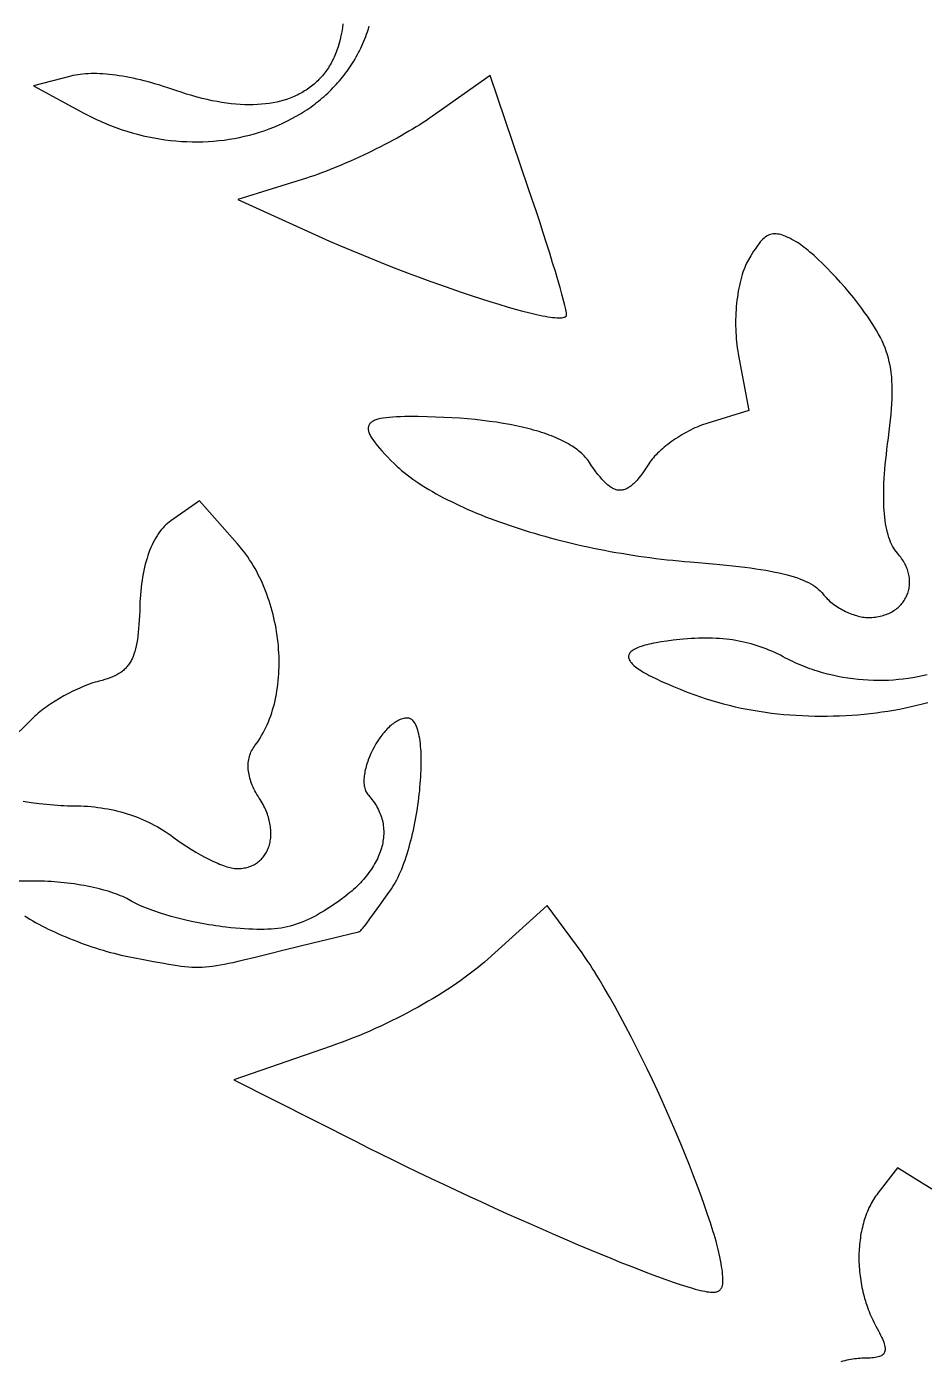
# Model space of a CAD drawing. Extents: x -500 to 500, y -999 to 1001.
# Drawn here: x 82.9 to 276.7, y -669.9 to -382.3 of the extents above; entities that cross this region are included whole.
import ezdxf

# ---------------------------------------------------------------- set-up
doc = ezdxf.new("R2010")
doc.units = 0
doc.layers.add('LAYER_1', color=18, linetype='CONTINUOUS')

msp = doc.modelspace()

# ---------------------------------------------------------------- linework, layer by layer
at = {"layer": 'LAYER_1'}
for points in [[(151.09, -381.65), (150.98, -382.53), (150.84, -383.39), (150.68, -384.23), (150.5, -385.05), (150.29, -385.84), (150.06, -386.62), (149.8, -387.37), (149.66, -387.74), (149.52, -388.1), (149.37, -388.46), (149.21, -388.81), (149.05, -389.15), (148.88, -389.49), (148.71, -389.83), (148.53, -390.16), (148.35, -390.48), (148.15, -390.8), (147.96, -391.11), (147.76, -391.42), (147.55, -391.72), (147.33, -392.01), (147.11, -392.3), (146.89, -392.58), (146.66, -392.86), (146.42, -393.13), (146.18, -393.4), (145.93, -393.66), (145.68, -393.91), (145.42, -394.16), (145.16, -394.41), (144.89, -394.64), (144.62, -394.87), (144.33, -395.1), (144.05, -395.32), (143.76, -395.53), (143.46, -395.74), (143.16, -395.94), (142.85, -396.13), (142.54, -396.32), (142.22, -396.51), (141.9, -396.68), (141.57, -396.85), (141.24, -397.02), (140.9, -397.18), (140.56, -397.33), (140.21, -397.48), (139.86, -397.62), (139.5, -397.75), (139.14, -397.88), (138.4, -398.12), (137.63, -398.33), (136.85, -398.52), (136.05, -398.68), (135.23, -398.82), (134.39, -398.93), (133.53, -399.01), (132.66, -399.07), (131.76, -399.11), (130.85, -399.12), (129.92, -399.1), (128.97, -399.05), (128, -398.98), (127.01, -398.88), (126.01, -398.76), (124.99, -398.61), (123.95, -398.43), (122.9, -398.23), (121.83, -397.99), (120.74, -397.74), (119.64, -397.45), (118.52, -397.13), (117.38, -396.79), (116.23, -396.42), (115.07, -396.02), (114.18, -395.72), (113.31, -395.43), (112.44, -395.15), (111.59, -394.88), (110.74, -394.63), (109.91, -394.39), (109.08, -394.17), (108.26, -393.95), (107.46, -393.75), (106.66, -393.57), (105.88, -393.4), (105.11, -393.24), (104.34, -393.09), (103.6, -392.96), (102.86, -392.84), (102.13, -392.74), (101.42, -392.65), (100.72, -392.57), (100.03, -392.51), (99.36, -392.46), (98.7, -392.42), (98.05, -392.4), (97.42, -392.39), (96.8, -392.39), (96.19, -392.41), (95.6, -392.44), (95.03, -392.49), (94.47, -392.55), (93.93, -392.63), (93.4, -392.72), (92.88, -392.82), (92.39, -392.94), (84.34, -394.99), (95.22, -400.88), (95.79, -401.19), (96.36, -401.48), (96.93, -401.77), (97.5, -402.05), (98.08, -402.32), (98.65, -402.58), (99.23, -402.84), (99.81, -403.09), (100.39, -403.33), (100.97, -403.56), (101.55, -403.79), (102.13, -404), (103.3, -404.42), (104.48, -404.8), (105.65, -405.15), (106.83, -405.47), (108.01, -405.77), (109.19, -406.03), (110.37, -406.26), (111.55, -406.47), (112.73, -406.64), (113.91, -406.79), (115.09, -406.9), (116.26, -406.99), (117.43, -407.05), (118.59, -407.09), (119.75, -407.09), (120.91, -407.07), (122.06, -407.02), (123.2, -406.94), (124.34, -406.83), (125.47, -406.7), (126.58, -406.54), (127.7, -406.36), (128.8, -406.14), (129.89, -405.9), (130.97, -405.64), (132.03, -405.35), (133.09, -405.03), (134.13, -404.69), (135.16, -404.32), (136.18, -403.93), (137.18, -403.51), (138.17, -403.06), (139.14, -402.6), (140.09, -402.1), (141.02, -401.59), (141.94, -401.04), (142.4, -400.76), (142.84, -400.48), (143.29, -400.19), (143.72, -399.89), (144.16, -399.59), (144.59, -399.28), (145.01, -398.96), (145.43, -398.64), (145.84, -398.31), (146.25, -397.98), (146.65, -397.64), (147.05, -397.3), (147.44, -396.95), (147.82, -396.59), (148.2, -396.23), (148.58, -395.86), (148.95, -395.49), (149.31, -395.11), (149.67, -394.72), (150.02, -394.33), (150.36, -393.94), (150.7, -393.54), (151.03, -393.13), (151.36, -392.72), (151.67, -392.3), (151.99, -391.88), (152.29, -391.45), (152.59, -391.02), (152.88, -390.58), (153.17, -390.13), (153.45, -389.68), (153.72, -389.23), (153.98, -388.77), (154.24, -388.3), (154.49, -387.83), (154.73, -387.35), (154.97, -386.87), (155.2, -386.39), (155.42, -385.89), (155.63, -385.4), (155.84, -384.9), (156.03, -384.39), (156.22, -383.88), (156.4, -383.36), (156.6, -382.77), (156.78, -382.17)], [(82.16, -549.22), (83.88, -549.47), (85.56, -549.69), (87.21, -549.87), (88, -549.95), (88.79, -550.02), (89.55, -550.08), (90.3, -550.13), (91.02, -550.16), (91.72, -550.19), (92.4, -550.21), (93.05, -550.22), (93.81, -550.22), (94.57, -550.24), (95.32, -550.28), (96.07, -550.32), (96.81, -550.38), (97.54, -550.46), (98.27, -550.55), (99, -550.65), (99.72, -550.76), (100.43, -550.89), (101.14, -551.03), (101.84, -551.18), (102.54, -551.35), (103.23, -551.53), (103.91, -551.72), (104.59, -551.93), (105.26, -552.15), (105.93, -552.38), (106.59, -552.62), (107.24, -552.88), (107.89, -553.15), (108.53, -553.44), (109.16, -553.73), (109.78, -554.04), (110.4, -554.37), (111.01, -554.7), (111.62, -555.05), (112.21, -555.41), (112.8, -555.78), (113.38, -556.17), (113.96, -556.57), (114.52, -556.98), (115.47, -557.67), (116.44, -558.34), (117.43, -558.99), (118.42, -559.61), (119.41, -560.2), (120.39, -560.76), (121.35, -561.28), (122.3, -561.76), (123.21, -562.2), (124.09, -562.59), (124.51, -562.76), (124.93, -562.93), (125.32, -563.08), (125.71, -563.21), (126.08, -563.33), (126.44, -563.44), (126.78, -563.53), (127.1, -563.61), (127.41, -563.67), (127.69, -563.71), (127.96, -563.74), (128.21, -563.75), (128.54, -563.74), (128.87, -563.72), (129.19, -563.7), (129.51, -563.66), (129.82, -563.61), (130.12, -563.55), (130.41, -563.48), (130.69, -563.4), (130.97, -563.31), (131.24, -563.21), (131.5, -563.1), (131.76, -562.98), (132.01, -562.85), (132.25, -562.71), (132.48, -562.56), (132.7, -562.41), (132.92, -562.24), (133.13, -562.07), (133.33, -561.89), (133.52, -561.71), (133.7, -561.51), (133.88, -561.31), (134.05, -561.1), (134.21, -560.88), (134.36, -560.66), (134.5, -560.43), (134.63, -560.19), (134.76, -559.94), (134.87, -559.69), (134.98, -559.44), (135.08, -559.18), (135.17, -558.91), (135.25, -558.64), (135.32, -558.36), (135.39, -558.08), (135.44, -557.79), (135.49, -557.5), (135.52, -557.2), (135.55, -556.9), (135.57, -556.59), (135.58, -556.28), (135.58, -555.97), (135.56, -555.65), (135.54, -555.33), (135.51, -555.01), (135.48, -554.69), (135.43, -554.36), (135.37, -554.03), (135.3, -553.69), (135.22, -553.36), (135.13, -553.02), (135.03, -552.68), (134.92, -552.34), (134.8, -552), (134.68, -551.65), (134.54, -551.31), (134.39, -550.96), (134.23, -550.62), (134.06, -550.27), (133.88, -549.92), (133.68, -549.58), (133.48, -549.23), (133.27, -548.88), (133.05, -548.53), (132.79, -548.14), (132.55, -547.74), (132.32, -547.35), (132.11, -546.95), (131.91, -546.56), (131.73, -546.16), (131.56, -545.77), (131.41, -545.38), (131.27, -544.99), (131.14, -544.61), (131.03, -544.23), (130.94, -543.85), (130.86, -543.47), (130.79, -543.1), (130.74, -542.73), (130.7, -542.36), (130.68, -542), (130.67, -541.64), (130.68, -541.29), (130.7, -540.94), (130.74, -540.59), (130.79, -540.25), (130.86, -539.92), (130.94, -539.59), (131.04, -539.27), (131.15, -538.96), (131.27, -538.65), (131.41, -538.34), (131.57, -538.05), (131.74, -537.76), (131.93, -537.48), (132.13, -537.21), (132.51, -536.7), (132.88, -536.17), (133.23, -535.63), (133.57, -535.08), (133.89, -534.51), (134.2, -533.93), (134.49, -533.34), (134.77, -532.73), (135.03, -532.12), (135.28, -531.49), (135.52, -530.85), (135.74, -530.2), (135.94, -529.54), (136.13, -528.87), (136.31, -528.2), (136.47, -527.51), (136.62, -526.82), (136.76, -526.12), (136.88, -525.41), (136.99, -524.69), (137.08, -523.97), (137.16, -523.24), (137.22, -522.51), (137.27, -521.77), (137.31, -521.03), (137.33, -520.29), (137.34, -519.54), (137.33, -518.79), (137.32, -518.03), (137.28, -517.28), (137.24, -516.52), (137.18, -515.76), (137.1, -515), (137.02, -514.24), (136.92, -513.48), (136.8, -512.73), (136.68, -511.97), (136.54, -511.21), (136.38, -510.46), (136.22, -509.71), (136.03, -508.96), (135.84, -508.22), (135.63, -507.48), (135.41, -506.74), (135.18, -506.01), (134.94, -505.28), (134.68, -504.56), (134.4, -503.85), (134.12, -503.14), (133.82, -502.45), (133.51, -501.75), (133.19, -501.07), (132.85, -500.4), (132.5, -499.73), (132.14, -499.07), (131.77, -498.43), (131.38, -497.79), (130.98, -497.17), (130.57, -496.55), (130.14, -495.95), (129.71, -495.36), (129.26, -494.79), (128.79, -494.22), (128.32, -493.67), (120.19, -484.49), (113.96, -488.78), (113.6, -489.05), (113.24, -489.34), (112.89, -489.65), (112.56, -489.99), (112.23, -490.34), (111.91, -490.72), (111.6, -491.12), (111.3, -491.55), (111.01, -491.99), (110.73, -492.45), (110.46, -492.93), (110.2, -493.44), (109.94, -493.96), (109.71, -494.5), (109.48, -495.06), (109.26, -495.64), (109.05, -496.24), (108.85, -496.85), (108.67, -497.49), (108.49, -498.14), (108.33, -498.8), (108.18, -499.48), (108.04, -500.18), (107.91, -500.9), (107.79, -501.63), (107.68, -502.37), (107.59, -503.13), (107.51, -503.91), (107.44, -504.7), (107.38, -505.5), (107.34, -506.31), (107.31, -507.14), (107.27, -508.22), (107.23, -509.24), (107.18, -510.21), (107.12, -511.13), (107.05, -512.01), (106.97, -512.84), (106.87, -513.63), (106.77, -514.37), (106.65, -515.08), (106.52, -515.74), (106.37, -516.36), (106.21, -516.95), (106.04, -517.51), (105.84, -518.03), (105.63, -518.52), (105.52, -518.75), (105.4, -518.97), (105.28, -519.19), (105.15, -519.4), (105.02, -519.61), (104.88, -519.8), (104.74, -519.99), (104.59, -520.18), (104.44, -520.35), (104.28, -520.53), (104.11, -520.69), (103.94, -520.85), (103.76, -521.01), (103.58, -521.16), (103.39, -521.3), (103.2, -521.44), (102.79, -521.71), (102.36, -521.96), (101.9, -522.19), (101.41, -522.41), (100.89, -522.61), (100.35, -522.81), (99.77, -522.99), (99.16, -523.17), (98.53, -523.34), (98.09, -523.46), (97.64, -523.59), (97.19, -523.73), (96.73, -523.88), (96.26, -524.05), (95.79, -524.23), (95.31, -524.42), (94.82, -524.62), (94.34, -524.82), (93.85, -525.04), (92.87, -525.5), (91.89, -526), (90.92, -526.52), (89.97, -527.06), (89.04, -527.62), (88.14, -528.2), (87.71, -528.49), (87.29, -528.78), (86.87, -529.08), (86.47, -529.38), (86.08, -529.67), (85.71, -529.97), (85.35, -530.27), (85.01, -530.57), (84.69, -530.87), (84.38, -531.16), (78.59, -536.85)], [(277.07, -521.99), (276.06, -522.22), (275.05, -522.43), (274.02, -522.61), (272.98, -522.77), (271.93, -522.91), (270.88, -523.02), (269.81, -523.11), (268.74, -523.17), (267.66, -523.2), (266.58, -523.21), (265.49, -523.19), (264.39, -523.15), (263.3, -523.08), (262.2, -522.98), (261.1, -522.86), (260, -522.71), (258.9, -522.53), (257.8, -522.32), (256.7, -522.08), (255.61, -521.82), (254.52, -521.52), (253.44, -521.2), (252.89, -521.03), (252.36, -520.85), (251.82, -520.66), (251.28, -520.47), (250.75, -520.26), (250.22, -520.05), (249.69, -519.84), (249.16, -519.61), (248.63, -519.38), (248.11, -519.14), (247.59, -518.89), (247.07, -518.63), (246.56, -518.37), (246.04, -518.1), (245.44, -517.77), (244.82, -517.47), (244.21, -517.17), (243.59, -516.9), (242.97, -516.63), (242.35, -516.38), (241.72, -516.14), (241.08, -515.91), (240.45, -515.7), (239.8, -515.5), (239.15, -515.31), (238.5, -515.14), (237.84, -514.98), (237.17, -514.83), (236.49, -514.7), (235.81, -514.58), (235.12, -514.47), (234.43, -514.37), (233.72, -514.29), (233.01, -514.22), (232.29, -514.16), (231.56, -514.12), (230.82, -514.09), (230.08, -514.07), (229.32, -514.06), (228.55, -514.07), (227.78, -514.09), (226.99, -514.12), (226.19, -514.16), (225.38, -514.21), (224.56, -514.28), (223.73, -514.36), (222.31, -514.52), (220.98, -514.69), (219.76, -514.87), (218.63, -515.06), (218.1, -515.16), (217.6, -515.27), (217.12, -515.38), (216.67, -515.49), (216.24, -515.6), (215.83, -515.72), (215.45, -515.84), (215.1, -515.97), (214.77, -516.1), (214.46, -516.23), (214.18, -516.36), (213.92, -516.5), (213.69, -516.64), (213.48, -516.79), (213.29, -516.94), (213.14, -517.09), (213, -517.25), (212.89, -517.41), (212.81, -517.57), (212.74, -517.74), (212.71, -517.91), (212.7, -518.08), (212.71, -518.26), (212.75, -518.44), (212.81, -518.62), (212.9, -518.81), (213.01, -519.01), (213.15, -519.2), (213.31, -519.4), (213.49, -519.61), (213.7, -519.81), (213.94, -520.02), (214.2, -520.24), (214.48, -520.46), (214.79, -520.68), (215.13, -520.91), (215.48, -521.14), (215.87, -521.37), (216.28, -521.61), (216.71, -521.85), (217.17, -522.1), (217.65, -522.35), (218.69, -522.86), (219.82, -523.39), (221.06, -523.94), (222.4, -524.5), (223.83, -525.08), (225.36, -525.68), (227, -526.29), (228.2, -526.72), (229.42, -527.13), (230.65, -527.52), (231.89, -527.88), (233.14, -528.22), (234.41, -528.55), (235.69, -528.85), (236.97, -529.13), (238.27, -529.38), (239.57, -529.62), (240.88, -529.84), (242.2, -530.03), (243.52, -530.21), (244.84, -530.36), (246.17, -530.5), (247.51, -530.61), (248.84, -530.7), (250.18, -530.78), (251.52, -530.83), (252.86, -530.87), (254.2, -530.88), (255.53, -530.88), (256.86, -530.85), (258.2, -530.81), (259.52, -530.75), (260.84, -530.67), (262.16, -530.57), (263.47, -530.45), (264.77, -530.31), (266.07, -530.15), (267.35, -529.98), (268.63, -529.79), (269.9, -529.58), (271.15, -529.35), (272.4, -529.1), (273.63, -528.84), (274.85, -528.55), (276.05, -528.26), (277.24, -527.94)], [(82.49, -573.93), (83.04, -574.28), (83.61, -574.64), (84.22, -574.99), (84.84, -575.35), (85.49, -575.71), (86.17, -576.06), (86.86, -576.42), (87.57, -576.77), (88.29, -577.12), (89.03, -577.46), (89.79, -577.8), (90.55, -578.14), (91.33, -578.47), (92.12, -578.79), (92.91, -579.11), (93.71, -579.42), (94.52, -579.73), (95.33, -580.02), (96.14, -580.31), (96.95, -580.58), (97.76, -580.85), (98.57, -581.1), (99.37, -581.35), (100.17, -581.58), (100.96, -581.8), (101.74, -582), (102.51, -582.19), (103.27, -582.37), (104.02, -582.53), (104.75, -582.68), (107.71, -583.25), (110.27, -583.75), (112.51, -584.16), (113.51, -584.34), (114.46, -584.5), (115.36, -584.63), (116.2, -584.75), (117.01, -584.84), (117.79, -584.91), (118.55, -584.96), (119.29, -584.99), (120.02, -584.99), (120.75, -584.97), (121.48, -584.93), (122.23, -584.86), (123.01, -584.77), (123.81, -584.66), (124.65, -584.52), (125.53, -584.35), (126.46, -584.16), (127.46, -583.95), (128.52, -583.71), (129.65, -583.44), (132.17, -582.82), (135.08, -582.1), (138.44, -581.26), (144.59, -579.74), (149.7, -578.49), (153.24, -577.64), (154.26, -577.41), (154.69, -577.32), (154.73, -577.31), (154.78, -577.27), (154.93, -577.12), (155.14, -576.89), (155.4, -576.58), (155.72, -576.18), (156.08, -575.72), (156.93, -574.59), (157.94, -573.22), (159.06, -571.65), (160.28, -569.92), (161.57, -568.07), (161.86, -567.63), (162.15, -567.16), (162.44, -566.66), (162.72, -566.14), (162.99, -565.59), (163.25, -565.03), (163.51, -564.44), (163.77, -563.84), (164.02, -563.22), (164.26, -562.57), (164.49, -561.92), (164.72, -561.24), (164.94, -560.56), (165.15, -559.86), (165.36, -559.15), (165.56, -558.42), (165.75, -557.69), (165.94, -556.95), (166.12, -556.2), (166.29, -555.44), (166.45, -554.68), (166.61, -553.91), (166.75, -553.14), (166.9, -552.36), (167.03, -551.59), (167.15, -550.81), (167.27, -550.04), (167.38, -549.26), (167.47, -548.49), (167.57, -547.72), (167.65, -546.96), (167.72, -546.2), (167.79, -545.45), (167.84, -544.71), (167.89, -543.98), (167.93, -543.25), (167.96, -542.54), (167.98, -541.84), (167.99, -541.15), (167.99, -540.48), (167.98, -539.82), (167.97, -539.18), (167.94, -538.55), (167.9, -537.94), (167.86, -537.36), (167.8, -536.79), (167.73, -536.25), (167.66, -535.72), (167.57, -535.22), (167.47, -534.75), (167.36, -534.3), (167.24, -533.88), (167.12, -533.49), (166.98, -533.12), (166.82, -532.79), (166.66, -532.48), (166.49, -532.21), (166.31, -531.97), (166.21, -531.86), (166.11, -531.77), (166.01, -531.68), (165.9, -531.6), (165.8, -531.53), (165.69, -531.46), (165.57, -531.41), (165.46, -531.37), (165.34, -531.33), (165.22, -531.31), (165.09, -531.3), (164.96, -531.29), (164.71, -531.3), (164.46, -531.33), (164.2, -531.38), (163.95, -531.44), (163.69, -531.53), (163.44, -531.62), (163.18, -531.74), (162.93, -531.86), (162.67, -532.01), (162.42, -532.17), (162.16, -532.34), (161.91, -532.52), (161.66, -532.72), (161.41, -532.93), (161.16, -533.15), (160.91, -533.38), (160.67, -533.63), (160.43, -533.88), (160.19, -534.14), (159.96, -534.42), (159.73, -534.7), (159.5, -534.99), (159.28, -535.28), (159.06, -535.59), (158.63, -536.22), (158.22, -536.87), (157.84, -537.54), (157.48, -538.23), (157.15, -538.92), (156.84, -539.63), (156.56, -540.33), (156.44, -540.69), (156.32, -541.04), (156.21, -541.39), (156.11, -541.74), (156.01, -542.09), (155.93, -542.43), (155.86, -542.77), (155.79, -543.11), (155.74, -543.44), (155.7, -543.77), (155.66, -544.09), (155.64, -544.41), (155.63, -544.72), (155.63, -545.02), (155.64, -545.32), (155.66, -545.6), (155.7, -545.88), (155.75, -546.15), (155.81, -546.42), (155.88, -546.67), (155.96, -546.91), (156.06, -547.14), (156.18, -547.36), (156.3, -547.57), (156.44, -547.76), (156.6, -547.94), (156.88, -548.26), (157.15, -548.58), (157.41, -548.91), (157.65, -549.24), (157.89, -549.57), (158.11, -549.9), (158.31, -550.24), (158.51, -550.58), (158.69, -550.92), (158.86, -551.27), (159.01, -551.62), (159.15, -551.97), (159.28, -552.32), (159.4, -552.68), (159.51, -553.04), (159.6, -553.4), (159.68, -553.76), (159.75, -554.12), (159.8, -554.49), (159.84, -554.85), (159.88, -555.22), (159.89, -555.59), (159.9, -555.96), (159.89, -556.34), (159.87, -556.71), (159.84, -557.09), (159.8, -557.46), (159.74, -557.84), (159.68, -558.22), (159.6, -558.59), (159.51, -558.97), (159.4, -559.35), (159.29, -559.73), (159.16, -560.11), (159.02, -560.49), (158.87, -560.86), (158.71, -561.24), (158.53, -561.62), (158.35, -562), (158.15, -562.37), (157.94, -562.75), (157.71, -563.13), (157.48, -563.5), (157.24, -563.87), (156.98, -564.25), (156.71, -564.62), (156.43, -564.99), (156.14, -565.35), (155.84, -565.72), (155.52, -566.09), (155.2, -566.45), (154.86, -566.81), (154.51, -567.17), (154.15, -567.53), (153.78, -567.88), (153.4, -568.23), (153.01, -568.58), (152.6, -568.93), (152.18, -569.28), (151.76, -569.62), (151.32, -569.96), (150.87, -570.29), (150.41, -570.63), (149.94, -570.96), (149.17, -571.48), (148.42, -571.98), (147.7, -572.45), (146.99, -572.89), (146.29, -573.31), (145.61, -573.7), (144.94, -574.06), (144.28, -574.4), (143.63, -574.72), (142.98, -575.01), (142.34, -575.28), (141.7, -575.53), (141.05, -575.75), (140.41, -575.95), (139.75, -576.13), (139.09, -576.29), (138.43, -576.43), (137.75, -576.55), (137.05, -576.65), (136.34, -576.73), (135.62, -576.79), (134.87, -576.83), (134.1, -576.86), (133.31, -576.87), (132.5, -576.86), (131.65, -576.83), (130.78, -576.79), (129.87, -576.73), (128.93, -576.66), (127.95, -576.58), (126.93, -576.48), (125.88, -576.36), (125.15, -576.28), (124.42, -576.18), (123.68, -576.08), (122.94, -575.96), (122.19, -575.84), (121.44, -575.71), (119.93, -575.43), (118.43, -575.12), (116.94, -574.78), (115.48, -574.42), (114.06, -574.04), (112.68, -573.64), (112.01, -573.43), (111.36, -573.23), (110.72, -573.02), (110.1, -572.8), (109.51, -572.59), (108.93, -572.37), (108.37, -572.16), (107.84, -571.94), (107.34, -571.72), (106.86, -571.5), (106.41, -571.28), (105.98, -571.06), (105.59, -570.84), (105.23, -570.63), (104.87, -570.41), (104.48, -570.2), (104.06, -569.99), (103.61, -569.79), (103.14, -569.59), (102.65, -569.39), (102.13, -569.2), (101.59, -569.01), (101.03, -568.82), (100.45, -568.64), (99.85, -568.47), (99.24, -568.3), (98.61, -568.13), (97.96, -567.98), (97.3, -567.82), (96.64, -567.68), (95.96, -567.54), (95.27, -567.41), (94.57, -567.29), (93.87, -567.17), (93.16, -567.06), (92.45, -566.96), (91.73, -566.87), (91.02, -566.78), (90.3, -566.71), (89.58, -566.64), (88.87, -566.59), (88.16, -566.54), (87.46, -566.5), (86.76, -566.47), (86.07, -566.46), (85.38, -566.45), (72.24, -566.45)], [(278.1, -632.87), (270.7, -628.25), (266.45, -633.71), (266.21, -634.03), (265.98, -634.36), (265.75, -634.7), (265.53, -635.05), (265.31, -635.41), (265.11, -635.77), (264.91, -636.14), (264.72, -636.52), (264.53, -636.9), (264.36, -637.29), (264.19, -637.69), (264.02, -638.09), (263.87, -638.5), (263.72, -638.92), (263.59, -639.34), (263.45, -639.76), (263.33, -640.2), (263.21, -640.63), (263.11, -641.07), (263, -641.52), (262.91, -641.97), (262.82, -642.42), (262.75, -642.88), (262.68, -643.35), (262.61, -643.81), (262.56, -644.28), (262.51, -644.75), (262.47, -645.23), (262.43, -645.7), (262.41, -646.18), (262.39, -646.66), (262.38, -647.15), (262.37, -647.63), (262.38, -648.12), (262.39, -648.61), (262.41, -649.1), (262.44, -649.59), (262.47, -650.08), (262.51, -650.57), (262.56, -651.06), (262.62, -651.55), (262.69, -652.04), (262.76, -652.53), (262.84, -653.02), (262.93, -653.51), (263.02, -654), (263.13, -654.49), (263.24, -654.97), (263.36, -655.46), (263.48, -655.94), (263.61, -656.42), (263.76, -656.9), (263.9, -657.37), (264.06, -657.84), (264.22, -658.31), (264.4, -658.77), (264.58, -659.24), (264.76, -659.69), (264.96, -660.15), (265.16, -660.6), (265.37, -661.04), (265.59, -661.49), (265.81, -661.92), (266.04, -662.35), (266.59, -663.37), (266.83, -663.84), (267.05, -664.29), (267.25, -664.71), (267.43, -665.11), (267.58, -665.49), (267.71, -665.85), (267.82, -666.18), (267.9, -666.49), (267.96, -666.79), (268, -667.06), (268.01, -667.31), (268, -667.55), (267.96, -667.76), (267.9, -667.96), (267.82, -668.15), (267.71, -668.32), (267.57, -668.47), (267.41, -668.6), (267.22, -668.73), (267.01, -668.83), (266.77, -668.93), (266.51, -669.01), (266.22, -669.08), (265.9, -669.14), (265.55, -669.19), (265.18, -669.23), (264.78, -669.26), (264.35, -669.28), (263.89, -669.29), (263.41, -669.29), (263.03, -669.3), (262.64, -669.32), (262.24, -669.34), (261.84, -669.38), (261.44, -669.43), (261.03, -669.49), (260.62, -669.56), (260.2, -669.64), (259.78, -669.72), (259.35, -669.82), (258.92, -669.93), (258.49, -670.04)]]:
    msp.add_lwpolyline(points, dxfattribs=at)
for points in [[(191.08, -417.03), (182.82, -392.79), (170.45, -401.55), (169.8, -402), (169.12, -402.46), (168.4, -402.93), (167.67, -403.4), (166.9, -403.87), (166.12, -404.35), (165.31, -404.83), (164.48, -405.31), (163.64, -405.79), (162.77, -406.27), (161.9, -406.75), (161.01, -407.22), (160.11, -407.69), (159.2, -408.16), (158.28, -408.62), (157.36, -409.08), (156.44, -409.53), (155.51, -409.97), (154.58, -410.41), (153.65, -410.83), (152.73, -411.25), (151.81, -411.65), (150.89, -412.05), (149.99, -412.42), (149.09, -412.79), (148.21, -413.14), (147.34, -413.48), (146.49, -413.8), (145.65, -414.1), (144.83, -414.39), (144.03, -414.65), (143.26, -414.9), (128.42, -419.5), (143.45, -426.35), (145.81, -427.42), (148.2, -428.47), (150.61, -429.51), (153.04, -430.54), (155.47, -431.55), (157.9, -432.54), (160.33, -433.51), (162.74, -434.45), (165.14, -435.37), (167.51, -436.26), (169.84, -437.12), (172.14, -437.95), (174.38, -438.74), (176.58, -439.5), (178.72, -440.22), (180.78, -440.89), (182.78, -441.53), (184.7, -442.11), (186.52, -442.65), (188.26, -443.15), (189.89, -443.58), (191.42, -443.97), (192.84, -444.3), (193.5, -444.44), (194.13, -444.57), (194.73, -444.68), (195.3, -444.78), (195.83, -444.86), (196.33, -444.93), (196.8, -444.98), (197.22, -445.01), (197.62, -445.02), (197.97, -445.02), (198.28, -445.01), (198.56, -444.97), (198.8, -444.92), (198.9, -444.88), (198.99, -444.84), (199.07, -444.8), (199.14, -444.75), (199.21, -444.7), (199.26, -444.65), (199.29, -444.58), (199.32, -444.52), (199.34, -444.45), (199.34, -444.37), (199.33, -444.18), (199.3, -443.93), (199.25, -443.62), (199.18, -443.25), (198.97, -442.36), (198.69, -441.26), (198.34, -439.96), (197.93, -438.49), (197.45, -436.85), (196.92, -435.06), (196.33, -433.14), (195.69, -431.09), (195.01, -428.94), (194.29, -426.69), (193.53, -424.36), (192.74, -421.97), (191.92, -419.52)], [(270.66, -495.73), (270.39, -495.41), (270.12, -495.06), (269.88, -494.68), (269.64, -494.27), (269.42, -493.84), (269.21, -493.37), (269.01, -492.89), (268.83, -492.37), (268.66, -491.83), (268.51, -491.27), (268.37, -490.67), (268.24, -490.05), (268.13, -489.41), (268.03, -488.73), (267.94, -488.04), (267.87, -487.31), (267.81, -486.56), (267.77, -485.79), (267.73, -484.99), (267.72, -484.16), (267.71, -483.31), (267.72, -482.43), (267.74, -481.53), (267.78, -480.6), (267.83, -479.65), (267.89, -478.67), (267.97, -477.67), (268.06, -476.64), (268.17, -475.59), (268.29, -474.52), (268.42, -473.41), (268.57, -472.29), (268.75, -470.87), (268.92, -469.52), (269.07, -468.22), (269.2, -466.98), (269.31, -465.78), (269.41, -464.64), (269.48, -463.54), (269.52, -462.49), (269.55, -461.48), (269.56, -460.5), (269.54, -459.56), (269.5, -458.65), (269.44, -457.77), (269.35, -456.92), (269.23, -456.09), (269.09, -455.29), (268.93, -454.5), (268.74, -453.73), (268.52, -452.97), (268.27, -452.22), (268, -451.47), (267.7, -450.74), (267.37, -450), (267.01, -449.26), (266.61, -448.52), (266.19, -447.78), (265.74, -447.02), (265.26, -446.25), (264.74, -445.47), (264.19, -444.67), (263.61, -443.85), (262.99, -443.01), (262.14, -441.88), (261.25, -440.75), (260.32, -439.62), (259.38, -438.51), (258.41, -437.41), (257.44, -436.34), (256.47, -435.3), (255.5, -434.3), (254.54, -433.34), (253.61, -432.45), (252.7, -431.61), (252.26, -431.22), (251.82, -430.85), (251.4, -430.49), (250.99, -430.16), (250.59, -429.85), (250.21, -429.55), (249.83, -429.29), (249.48, -429.04), (249.14, -428.82), (248.81, -428.63), (248.33, -428.36), (247.88, -428.11), (247.44, -427.89), (247.02, -427.68), (246.61, -427.5), (246.23, -427.35), (245.86, -427.21), (245.5, -427.1), (245.15, -427.02), (244.82, -426.96), (244.5, -426.93), (244.19, -426.92), (243.89, -426.94), (243.59, -426.98), (243.3, -427.05), (243.02, -427.15), (242.74, -427.28), (242.47, -427.44), (242.19, -427.62), (241.92, -427.84), (241.65, -428.08), (241.38, -428.36), (241.1, -428.67), (240.83, -429), (240.55, -429.37), (240.26, -429.77), (239.97, -430.2), (239.67, -430.67), (239.36, -431.17), (239.04, -431.7), (238.37, -432.87), (238.15, -433.28), (237.94, -433.72), (237.74, -434.19), (237.55, -434.67), (237.37, -435.18), (237.2, -435.72), (237.03, -436.27), (236.88, -436.84), (236.73, -437.43), (236.6, -438.03), (236.47, -438.65), (236.36, -439.28), (236.25, -439.93), (236.16, -440.58), (236.07, -441.25), (236, -441.92), (235.93, -442.6), (235.88, -443.29), (235.84, -443.98), (235.81, -444.68), (235.79, -445.37), (235.78, -446.07), (235.79, -446.77), (235.8, -447.47), (235.83, -448.16), (235.87, -448.85), (235.92, -449.53), (235.98, -450.21), (236.05, -450.88), (236.14, -451.53), (236.24, -452.18), (236.35, -452.82), (238.66, -465.03), (229.81, -467.7), (229.35, -467.85), (228.89, -468.01), (228.42, -468.18), (227.95, -468.36), (227.48, -468.56), (227.01, -468.77), (226.54, -468.99), (226.06, -469.22), (225.59, -469.46), (225.13, -469.71), (224.66, -469.97), (224.2, -470.24), (223.75, -470.51), (223.3, -470.8), (222.85, -471.09), (222.42, -471.38), (221.99, -471.68), (221.57, -471.99), (221.16, -472.3), (220.76, -472.61), (220.37, -472.93), (219.99, -473.25), (219.63, -473.57), (219.28, -473.89), (218.95, -474.22), (218.63, -474.54), (218.32, -474.86), (218.04, -475.19), (217.77, -475.51), (217.52, -475.83), (217.29, -476.15), (217.08, -476.47), (216.62, -477.17), (216.18, -477.82), (215.75, -478.43), (215.33, -479), (214.92, -479.52), (214.52, -479.99), (214.12, -480.42), (213.74, -480.8), (213.54, -480.97), (213.35, -481.14), (213.17, -481.29), (212.98, -481.43), (212.79, -481.55), (212.61, -481.67), (212.42, -481.78), (212.24, -481.87), (212.06, -481.95), (211.88, -482.02), (211.69, -482.08), (211.51, -482.13), (211.33, -482.16), (211.15, -482.19), (210.97, -482.2), (210.79, -482.2), (210.61, -482.19), (210.43, -482.17), (210.24, -482.14), (210.06, -482.1), (209.88, -482.04), (209.69, -481.97), (209.51, -481.89), (209.32, -481.8), (209.13, -481.7), (208.94, -481.59), (208.75, -481.46), (208.56, -481.33), (208.37, -481.18), (208.17, -481.02), (207.78, -480.67), (207.37, -480.27), (206.96, -479.82), (206.54, -479.33), (206.1, -478.79), (205.66, -478.21), (205.2, -477.57), (204.73, -476.9), (204.24, -476.18), (204.04, -475.88), (203.82, -475.59), (203.59, -475.31), (203.35, -475.03), (203.09, -474.75), (202.82, -474.48), (202.53, -474.21), (202.23, -473.95), (201.91, -473.69), (201.58, -473.43), (201.24, -473.18), (200.88, -472.93), (200.51, -472.69), (200.13, -472.45), (199.73, -472.21), (199.32, -471.98), (198.9, -471.76), (198.46, -471.53), (198.01, -471.32), (197.55, -471.1), (197.07, -470.89), (196.59, -470.69), (196.08, -470.49), (195.57, -470.29), (195.04, -470.1), (194.5, -469.92), (193.95, -469.73), (193.39, -469.55), (192.81, -469.38), (192.22, -469.21), (191.62, -469.05), (191.01, -468.89), (189.75, -468.58), (188.44, -468.3), (187.08, -468.03), (185.68, -467.78), (184.23, -467.55), (182.73, -467.34), (181.2, -467.15), (179.61, -466.97), (177.99, -466.82), (176.32, -466.69), (174.61, -466.58), (172.86, -466.48), (171.07, -466.41), (169.24, -466.36), (167.36, -466.33), (165.45, -466.32), (164.46, -466.32), (163.53, -466.34), (162.65, -466.37), (161.84, -466.42), (161.09, -466.48), (160.39, -466.56), (159.75, -466.65), (159.17, -466.76), (158.91, -466.82), (158.65, -466.89), (158.41, -466.96), (158.19, -467.04), (157.98, -467.12), (157.79, -467.2), (157.61, -467.29), (157.44, -467.39), (157.29, -467.49), (157.15, -467.59), (157.03, -467.71), (156.92, -467.82), (156.82, -467.95), (156.74, -468.07), (156.67, -468.21), (156.62, -468.35), (156.58, -468.49), (156.56, -468.65), (156.55, -468.8), (156.55, -468.97), (156.57, -469.14), (156.6, -469.32), (156.64, -469.5), (156.7, -469.69), (156.77, -469.89), (156.86, -470.09), (156.96, -470.3), (157.08, -470.52), (157.2, -470.75), (157.35, -470.98), (157.67, -471.46), (158.05, -471.98), (158.48, -472.53), (158.97, -473.11), (159.51, -473.72), (160.1, -474.36), (160.75, -475.04), (161.45, -475.75), (162.2, -476.5), (162.69, -476.98), (163.21, -477.45), (163.76, -477.92), (164.33, -478.39), (164.92, -478.86), (165.53, -479.32), (166.16, -479.78), (166.82, -480.24), (167.5, -480.7), (168.19, -481.15), (168.91, -481.6), (169.65, -482.05), (170.41, -482.49), (171.19, -482.93), (171.98, -483.37), (172.8, -483.8), (173.63, -484.23), (174.48, -484.65), (175.35, -485.07), (176.24, -485.49), (177.14, -485.9), (178.06, -486.31), (178.99, -486.71), (179.94, -487.11), (180.91, -487.5), (181.88, -487.89), (182.88, -488.27), (183.88, -488.65), (184.9, -489.02), (185.94, -489.39), (186.98, -489.75), (188.04, -490.11), (189.11, -490.46), (190.19, -490.8), (191.29, -491.14), (192.39, -491.47), (193.5, -491.79), (194.63, -492.11), (195.76, -492.42), (196.9, -492.72), (198.05, -493.02), (199.21, -493.31), (200.38, -493.59), (201.55, -493.87), (202.73, -494.14), (203.92, -494.4), (205.11, -494.65), (206.31, -494.89), (207.52, -495.13), (208.73, -495.36), (209.95, -495.58), (211.17, -495.79), (212.39, -495.99), (213.62, -496.19), (214.85, -496.37), (216.08, -496.55), (217.32, -496.71), (218.56, -496.87), (219.8, -497.02), (221.04, -497.16), (222.28, -497.29), (223.52, -497.41), (224.77, -497.52), (226.01, -497.62), (227.69, -497.75), (229.3, -497.89), (230.86, -498.03), (232.36, -498.17), (233.79, -498.31), (235.17, -498.46), (236.5, -498.61), (237.77, -498.77), (238.98, -498.93), (240.14, -499.1), (241.25, -499.27), (242.31, -499.45), (243.33, -499.63), (244.29, -499.82), (245.2, -500.02), (246.07, -500.22), (246.9, -500.43), (247.68, -500.65), (248.42, -500.87), (249.11, -501.1), (249.77, -501.34), (250.38, -501.59), (250.96, -501.84), (251.5, -502.11), (252.01, -502.38), (252.48, -502.66), (252.92, -502.95), (253.32, -503.26), (253.69, -503.57), (254.04, -503.89), (254.35, -504.22), (254.63, -504.57), (254.84, -504.83), (255.06, -505.08), (255.3, -505.33), (255.54, -505.58), (255.8, -505.83), (256.06, -506.07), (256.34, -506.3), (256.62, -506.53), (256.91, -506.75), (257.21, -506.97), (257.52, -507.18), (257.83, -507.39), (258.15, -507.59), (258.47, -507.78), (258.8, -507.96), (259.13, -508.14), (259.47, -508.3), (259.81, -508.46), (260.14, -508.61), (260.49, -508.75), (260.83, -508.89), (261.17, -509.01), (261.51, -509.12), (261.85, -509.22), (262.18, -509.31), (262.52, -509.39), (262.85, -509.46), (263.18, -509.52), (263.5, -509.56), (263.82, -509.59), (264.13, -509.61), (264.44, -509.62), (264.82, -509.61), (265.19, -509.6), (265.56, -509.57), (265.92, -509.53), (266.27, -509.48), (266.62, -509.42), (266.95, -509.35), (267.28, -509.27), (267.61, -509.18), (267.92, -509.08), (268.23, -508.97), (268.53, -508.86), (268.82, -508.73), (269.1, -508.6), (269.37, -508.45), (269.64, -508.3), (269.9, -508.14), (270.15, -507.97), (270.39, -507.8), (270.62, -507.62), (270.84, -507.43), (271.06, -507.23), (271.26, -507.03), (271.46, -506.82), (271.64, -506.61), (271.82, -506.39), (271.99, -506.16), (272.15, -505.93), (272.29, -505.69), (272.43, -505.45), (272.56, -505.2), (272.68, -504.95), (272.79, -504.69), (272.89, -504.43), (272.98, -504.16), (273.06, -503.89), (273.12, -503.62), (273.18, -503.35), (273.23, -503.07), (273.26, -502.79), (273.29, -502.5), (273.3, -502.22), (273.31, -501.93), (273.3, -501.64), (273.28, -501.34), (273.25, -501.05), (273.21, -500.75), (273.16, -500.46), (273.09, -500.16), (273.02, -499.86), (272.93, -499.56), (272.83, -499.26), (272.72, -498.96), (272.59, -498.66), (272.46, -498.37), (272.31, -498.07), (272.15, -497.77), (271.97, -497.48), (271.79, -497.18), (271.59, -496.89), (271.38, -496.6), (271.15, -496.31), (270.91, -496.02)], [(219.97, -613.81), (218.94, -611.56), (217.86, -609.26), (216.74, -606.93), (215.59, -604.6), (214.42, -602.28), (213.24, -599.98), (212.05, -597.72), (210.87, -595.52), (209.71, -593.39), (208.56, -591.35), (207.45, -589.42), (206.38, -587.61), (205.86, -586.76), (205.36, -585.94), (204.87, -585.17), (204.39, -584.43), (203.94, -583.74), (203.5, -583.09), (203.08, -582.48), (202.68, -581.93), (195.13, -571.7), (182.35, -583.24), (181.62, -583.89), (180.85, -584.54), (180.05, -585.2), (179.22, -585.85), (178.36, -586.51), (177.47, -587.17), (176.56, -587.83), (175.61, -588.48), (174.65, -589.13), (173.66, -589.78), (172.65, -590.43), (171.62, -591.08), (170.57, -591.71), (169.5, -592.35), (168.41, -592.97), (167.31, -593.59), (166.19, -594.21), (165.06, -594.81), (163.92, -595.4), (162.77, -595.99), (161.61, -596.57), (160.44, -597.13), (159.26, -597.68), (158.08, -598.22), (156.89, -598.75), (155.7, -599.26), (154.51, -599.76), (153.32, -600.24), (152.12, -600.71), (150.93, -601.16), (149.75, -601.59), (148.56, -602.01), (127.55, -609.24), (153.95, -622.59), (156.56, -623.91), (159.2, -625.22), (161.87, -626.54), (164.57, -627.85), (167.29, -629.16), (170.02, -630.47), (172.76, -631.77), (175.5, -633.06), (178.24, -634.33), (180.97, -635.59), (183.69, -636.83), (186.38, -638.05), (189.05, -639.25), (191.69, -640.42), (194.3, -641.57), (196.86, -642.69), (199.38, -643.77), (201.84, -644.82), (204.24, -645.83), (206.58, -646.8), (208.85, -647.73), (211.05, -648.62), (213.16, -649.46), (215.19, -650.25), (217.13, -650.99), (218.96, -651.67), (220.7, -652.3), (222.33, -652.87), (223.84, -653.38), (225.23, -653.83), (226.5, -654.21), (227.09, -654.37), (227.64, -654.52), (228.17, -654.65), (228.67, -654.77), (229.13, -654.86), (229.57, -654.94), (229.98, -655), (230.37, -655.04), (230.72, -655.06), (231.05, -655.06), (231.35, -655.03), (231.62, -654.98), (231.75, -654.95), (231.87, -654.91), (231.99, -654.86), (232.1, -654.8), (232.2, -654.74), (232.3, -654.68), (232.39, -654.6), (232.47, -654.52), (232.55, -654.43), (232.62, -654.33), (232.69, -654.23), (232.75, -654.12), (232.81, -654), (232.86, -653.87), (232.9, -653.74), (232.94, -653.6), (233, -653.29), (233.04, -652.94), (233.06, -652.56), (233.06, -652.15), (233.04, -651.7), (232.99, -651.21), (232.93, -650.69), (232.86, -650.12), (232.76, -649.52), (232.65, -648.87), (232.51, -648.18), (232.37, -647.45), (232.02, -645.85), (231.89, -645.29), (231.74, -644.68), (231.56, -644.03), (231.36, -643.32), (231.14, -642.58), (230.9, -641.8), (230.36, -640.11), (229.75, -638.29), (229.07, -636.35), (228.33, -634.3), (227.53, -632.16), (226.69, -629.95), (225.81, -627.68), (224.89, -625.37), (223.94, -623.04), (222.97, -620.7), (221.98, -618.38), (220.98, -616.07)]]:
    msp.add_lwpolyline(points, close=True, dxfattribs=at)

doc.saveas('drawing.dxf')
